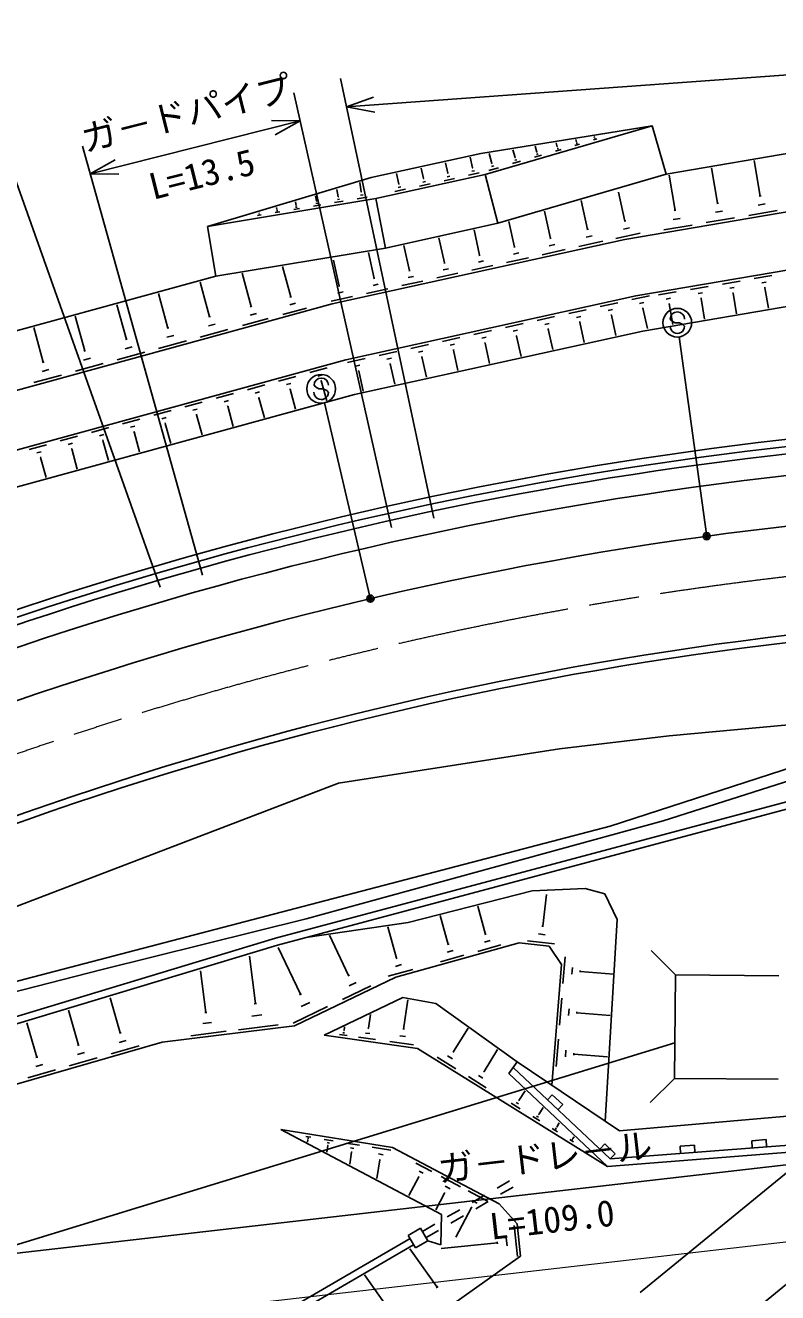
# Model space of a CAD drawing. Units: millimetres, scale not verified. Extents: x 0 to 700000, y -47500 to 447500.
# Drawn here: x 103768 to 156110, y 252378 to 340592 of the extents above; entities that cross this region are included whole.
import ezdxf
from ezdxf.enums import TextEntityAlignment as Align

# ---------------------------------------------------------------- set-up
doc = ezdxf.new("R2010")
doc.units = ezdxf.units.MM
doc.header["$LTSCALE"] = 1000
doc.header["$PDMODE"] = 32
doc.header["$PDSIZE"] = 500
doc.linetypes.add('CHAIN', pattern=[18.5, 12, -1.5, 3.5, -1.5])
for name, color, linetype, lineweight in [('M-STR-HTXT', 7, 'Continuous', 13), ('M-STR-STRC', 7, 'Continuous', 25), ('M-TTL-BAND', 7, 'Continuous', 25), ('S-TTL', 7, 'Continuous', 25)]:
    doc.layers.add(name, color=color, linetype=linetype, lineweight=lineweight)
doc.styles.add('@ＭＳ ゴシック', font='')
doc.styles.add('ＭＳ ゴシック', font='')
doc.styles.get('@ＭＳ ゴシック').set_extended_font_data('@MS Gothic')
doc.styles.get('ＭＳ ゴシック').set_extended_font_data('MS Gothic')

msp = doc.modelspace()

# ---------------------------------------------------------------- linework, layer by layer
at = {"layer": 'M-STR-HTXT'}
msp.add_line((232919, 264666), (94679, 248768), dxfattribs=at)
at = {"layer": 'M-STR-STRC'}
for p, q in [((204153, 340592), (126110, 334927)), ((132187, 306282), (125695, 336883)), ((129245, 305640), (122455, 335898)), ((127999, 335583), (126110, 334927)), ((126110, 334927), (128074, 334551)), ((108274, 330260), (122893, 333947)), ((122893, 333947), (120893, 333976)), ((121146, 332972), (122893, 333947)), ((116104, 302327), (107734, 332186)), ((110021, 331235), (108274, 330260)), ((113155, 301480), (102788, 330695)), ((108274, 330260), (110274, 330231)), ((148733, 320034), (148634, 320152)), ((148978, 319895), (148733, 320034)), ((149279, 319892), (148978, 319895)), ((149524, 319780), (149279, 319892)), ((149630, 319644), (149524, 319780)), ((151153, 305182), (149265, 318903)), ((123954, 315430), (123855, 315548)), ((124199, 315290), (123954, 315430)), ((124500, 315288), (124199, 315290)), ((124745, 315176), (124500, 315288)), ((124851, 315040), (124745, 315176)), ((127744, 300833), (124578, 314316)), ((92720, 253915), (187674, 264835))]:
    msp.add_line(p, q, dxfattribs=at)
for centre, radius in [((149128, 319893), 1000), ((124349, 315289), 1000), ((151173, 305033), 150), ((151173, 305033), 120), ((151173, 305033), 90), ((151173, 305033), 60), ((151173, 305033), 30), ((127779, 300687), 150), ((127779, 300687), 120), ((127779, 300687), 90), ((127779, 300687), 60), ((127779, 300687), 30)]:
    msp.add_circle(centre, radius, dxfattribs=at)
for centre, start, end in [((149133, 320148), 359.55488, 179.55488), ((149130, 319648), 179.55488, 359.55488), ((124355, 315544), 359.55488, 179.55488), ((124351, 315044), 179.55488, 359.55488)]:
    msp.add_arc(centre, 500, start, end, dxfattribs=at)
for p in [(151173, 305033), (127779, 300687)]:
    msp.add_point(p, dxfattribs=at)
at = {"layer": 'M-TTL-BAND', "color": 2, "linetype": 'CHAIN', "lineweight": 13}
msp.add_arc((185734, 53900), 250000, 91.70769, 109.87053, dxfattribs=at)
at = {"layer": 'S-TTL'}
for p, q in [((147383, 333601), (135448, 331672)), ((135771, 330207), (147383, 333601)), ((148364, 330241), (147383, 333601)), ((142112, 332472), (142063, 332640)), ((143527, 332682), (143290, 332613)), ((143367, 332790), (143350, 332848)), ((143417, 332727), (143358, 332710)), ((143374, 332792), (143360, 332788)), ((166179, 333267), (148364, 330241)), ((137842, 331390), (137683, 331933)), ((139355, 331774), (139235, 332183)), ((139370, 331778), (139340, 331769)), ((141041, 331956), (140649, 331841)), ((140776, 332134), (140693, 332419)), ((140860, 332030), (140762, 332002)), ((140789, 332137), (140764, 332130)), ((142323, 332330), (142011, 332239)), ((142178, 332390), (142100, 332367)), ((142122, 332475), (142102, 332469)), ((135448, 331672), (127840, 329993)), ((133170, 330299), (133008, 331031)), ((134879, 330676), (134717, 331408)), ((136231, 330983), (136032, 331666)), ((136373, 330808), (136207, 330759)), ((136252, 330989), (136211, 330977)), ((138225, 331133), (137657, 330967)), ((137963, 331241), (137821, 331199)), ((137860, 331396), (137824, 331385)), ((139677, 331557), (139200, 331418)), ((139456, 331648), (139337, 331613)), ((154891, 328712), (154472, 331177)), ((127840, 329993), (116439, 326580)), ((135771, 330207), (128164, 328528)), ((129752, 329544), (129591, 330277)), ((131461, 329921), (131299, 330654)), ((131484, 329926), (131438, 329916)), ((133633, 329940), (132901, 329778)), ((133310, 330099), (133127, 330059)), ((133193, 330304), (133147, 330294)), ((135342, 330317), (134610, 330156)), ((135019, 330476), (134836, 330436)), ((134902, 330681), (134856, 330671)), ((136640, 326815), (135771, 330207)), ((136680, 330681), (136016, 330487)), ((136640, 326815), (148364, 330241)), ((148976, 327708), (148557, 330172)), ((151933, 328210), (151515, 330675)), ((125529, 328664), (125445, 329172)), ((127137, 328996), (127029, 329646)), ((130215, 329186), (129483, 329024)), ((129892, 329345), (129709, 329304)), ((129775, 329549), (129729, 329539)), ((131924, 329563), (131192, 329401)), ((131601, 329722), (131418, 329682)), ((166758, 329308), (145475, 325693)), ((128164, 328528), (116439, 326580)), ((122603, 328059), (122562, 328309)), ((124020, 328352), (123958, 328727)), ((124108, 328212), (123982, 328191)), ((124036, 328354), (124004, 328349)), ((125890, 328353), (125288, 328253)), ((125634, 328496), (125484, 328471)), ((125548, 328667), (125510, 328661)), ((127562, 328631), (126854, 328513)), ((127261, 328799), (127084, 328769)), ((127159, 329000), (127115, 328993)), ((128828, 325090), (128164, 328528)), ((142890, 326391), (142445, 328407)), ((145484, 326963), (145039, 328980)), ((151995, 328220), (151872, 328200)), ((155238, 328163), (154745, 328079)), ((154953, 328723), (154829, 328702)), ((120169, 327402), (119930, 327363)), ((120067, 327459), (120008, 327449)), ((120033, 327527), (120018, 327525)), ((120026, 327526), (120022, 327549)), ((121466, 327618), (121145, 327565)), ((121330, 327694), (121249, 327681)), ((121274, 327784), (121252, 327917)), ((121284, 327786), (121264, 327782)), ((122848, 327848), (122440, 327780)), ((122675, 327945), (122573, 327928)), ((122616, 328061), (122590, 328057)), ((124321, 328092), (123819, 328009)), ((140308, 325765), (139889, 327660)), ((149037, 327718), (148914, 327697)), ((152280, 327660), (151787, 327577)), ((156078, 327697), (154106, 327362)), ((117013, 323127), (116439, 326580)), ((136640, 326815), (128828, 325090)), ((137811, 325160), (137418, 326938)), ((142943, 326402), (142837, 326379)), ((145807, 326503), (145385, 326410)), ((145537, 326975), (145431, 326952)), ((150162, 326692), (148191, 326357)), ((149323, 327158), (148830, 327074)), ((153120, 327194), (151148, 326860)), ((145475, 325693), (125116, 321199)), ((132935, 324051), (132547, 325809)), ((135376, 324590), (134988, 326348)), ((140358, 325776), (140258, 325754)), ((143959, 325563), (142269, 325190)), ((143213, 325930), (142791, 325837)), ((146553, 326136), (144863, 325763)), ((128828, 325090), (117013, 323127)), ((128045, 322979), (127645, 324792)), ((130494, 323512), (130106, 325270)), ((138101, 324747), (137722, 324663)), ((137858, 325170), (137763, 325149)), ((141321, 324981), (139719, 324627)), ((140614, 325329), (140214, 325240)), ((167336, 325349), (146242, 321766)), ((122231, 321684), (121652, 323797)), ((125598, 322439), (125197, 324252)), ((132981, 324061), (132889, 324041)), ((136302, 323873), (134838, 323550)), ((135656, 324191), (135290, 324110)), ((135422, 324600), (135330, 324580)), ((138769, 324417), (137254, 324083)), ((117013, 323127), (88741, 315388)), ((119477, 321018), (118844, 323331)), ((128091, 322989), (127999, 322969)), ((130774, 323113), (130408, 323032)), ((130539, 323522), (130448, 323502)), ((133861, 323334), (132397, 323011)), ((133215, 323652), (132849, 323571)), ((167698, 322875), (146721, 319312)), ((155713, 323172), (154481, 322963)), ((116583, 320314), (115923, 322726)), ((125880, 322037), (125511, 321955)), ((125644, 322449), (125552, 322429)), ((128979, 322256), (127502, 321930)), ((128327, 322577), (127958, 322495)), ((131420, 322795), (129955, 322472)), ((149059, 322042), (147826, 321832)), ((151277, 322418), (150045, 322209)), ((153495, 322795), (152263, 322586)), ((153096, 322347), (152788, 322295)), ((155314, 322724), (155006, 322671)), ((155261, 322334), (155184, 322321)), ((155223, 322328), (155466, 320898)), ((125116, 321199), (92875, 312373)), ((110796, 318730), (110136, 321141)), ((113690, 319522), (113030, 321933)), ((122574, 321244), (122160, 321131)), ((122283, 321698), (122179, 321670)), ((126532, 321716), (125055, 321390)), ((146242, 321766), (126076, 317314)), ((144991, 321285), (143770, 321015)), ((147188, 321770), (145967, 321500)), ((146811, 321303), (146506, 321235)), ((148659, 321593), (148351, 321541)), ((148607, 321204), (148530, 321191)), ((148568, 321197), (148811, 319768)), ((150878, 321970), (150570, 321918)), ((150825, 321581), (150748, 321568)), ((150786, 321574), (151029, 320145)), ((153043, 321958), (152966, 321945)), ((153005, 321951), (153247, 320522)), ((107903, 317938), (107243, 320349)), ((116644, 320331), (116523, 320298)), ((119849, 320542), (119400, 320419)), ((119533, 321034), (119421, 321003)), ((123331, 320917), (121675, 320464)), ((140596, 320315), (139376, 320045)), ((142793, 320800), (141573, 320530)), ((142417, 320333), (142111, 320265)), ((144614, 320818), (144308, 320750)), ((144580, 320426), (144504, 320409)), ((144542, 320418), (144854, 319002)), ((146777, 320911), (146701, 320894)), ((146739, 320903), (147052, 319487)), ((105009, 317146), (104349, 319557)), ((113750, 319539), (113630, 319506)), ((117865, 319421), (115936, 318893)), ((116983, 319802), (116501, 319670)), ((120668, 320188), (118875, 319698)), ((136202, 319345), (134982, 319075)), ((138399, 319830), (137179, 319560)), ((138022, 319363), (137717, 319295)), ((140219, 319848), (139914, 319780)), ((140186, 319456), (140110, 319439)), ((140148, 319448), (140460, 318032)), ((142383, 319941), (142307, 319924)), ((142345, 319933), (142657, 318517)), ((110857, 318747), (110736, 318714)), ((114971, 318629), (113042, 318101)), ((114089, 319009), (113607, 318877)), ((146721, 319312), (126676, 314886)), ((134005, 318860), (132784, 318590)), ((135825, 318878), (135520, 318810)), ((135792, 318486), (135715, 318469)), ((135753, 318478), (136066, 317062)), ((137989, 318971), (137912, 318954)), ((137951, 318963), (138263, 317547)), ((107963, 317955), (107842, 317922)), ((112078, 317837), (110149, 317309)), ((111196, 318217), (110714, 318085)), ((129611, 317890), (128390, 317620)), ((131808, 318375), (130587, 318105)), ((131431, 317907), (131126, 317840)), ((133628, 318393), (133323, 318325)), ((133595, 318001), (133518, 317984)), ((133556, 317993), (133869, 316577)), ((126076, 317314), (90789, 307655)), ((105069, 317162), (104949, 317129)), ((109184, 317045), (107255, 316517)), ((108302, 317425), (107820, 317293)), ((124762, 316747), (123556, 316417)), ((127414, 317405), (126193, 317135)), ((127037, 316937), (126732, 316870)), ((129234, 317422), (128929, 317355)), ((129200, 317031), (129124, 317014)), ((129162, 317023), (129475, 315607)), ((131397, 317516), (131321, 317499)), ((131359, 317508), (131672, 316092)), ((106291, 316253), (104362, 315724)), ((105409, 316633), (104927, 316501)), ((122592, 316153), (121386, 315823)), ((124409, 316262), (124107, 316179)), ((124395, 315869), (124319, 315848)), ((124357, 315859), (124740, 314460)), ((127003, 316546), (126927, 316529)), ((126965, 316538), (127278, 315122)), ((118251, 314965), (117046, 314635)), ((120421, 315559), (119216, 315229)), ((120068, 315073), (119767, 314991)), ((122238, 315667), (121937, 315585)), ((122224, 315275), (122149, 315254)), ((122187, 315265), (122570, 313866)), ((126676, 314886), (85700, 303670)), ((116081, 314371), (114875, 314041)), ((117898, 314479), (117597, 314397)), ((117884, 314087), (117809, 314066)), ((117846, 314076), (118229, 312678)), ((120054, 314681), (119979, 314660)), ((120017, 314670), (120399, 313272)), ((111741, 313183), (110535, 312853)), ((113911, 313777), (112705, 313447)), ((113558, 313291), (113256, 313209)), ((115728, 313885), (115427, 313803)), ((115714, 313493), (115639, 313472)), ((115676, 313482), (116059, 312084)), ((109571, 312589), (108365, 312259)), ((111388, 312697), (111086, 312615)), ((111374, 312305), (111298, 312284)), ((111336, 312294), (111719, 310896)), ((113544, 312899), (113468, 312878)), ((113506, 312888), (113889, 311490)), ((105230, 311400), (104025, 311070)), ((107400, 311994), (106195, 311664)), ((107047, 311509), (106746, 311427)), ((109218, 312103), (108916, 312021)), ((109204, 311710), (109128, 311690)), ((109166, 311700), (109549, 310302)), ((104877, 310915), (104576, 310832)), ((104863, 310522), (104788, 310502)), ((104826, 310512), (105208, 309113)), ((107033, 311116), (106958, 311096)), ((106996, 311106), (107379, 309708)), ((185936, 298289), (144457, 284855)), ((162609, 292426), (148553, 291140)), ((148553, 291140), (140937, 290227)), ((140937, 290227), (125552, 287840)), ((148135, 285223), (166432, 291063)), ((167432, 289418), (121182, 277043)), ((167615, 288949), (121319, 276562)), ((125552, 287840), (91584, 274842)), ((123304, 278409), (148135, 285223)), ((144457, 284855), (86692, 269753)), ((139024, 280355), (130404, 278155)), ((142726, 280515), (139024, 280355)), ((139771, 277884), (140019, 280093)), ((144078, 280129), (142726, 280515)), ((144941, 278360), (144078, 280129)), ((135785, 277317), (135239, 279286)), ((109112, 274863), (123304, 278409)), ((130404, 278155), (123438, 277129)), ((133195, 276616), (132639, 278622)), ((139829, 277878), (139712, 277891)), ((144119, 264301), (144941, 278360)), ((121182, 277043), (90342, 267744)), ((126262, 274450), (124919, 277251)), ((129588, 275658), (128982, 277845)), ((135835, 277331), (135735, 277303)), ((139942, 277296), (139474, 277348)), ((121319, 276562), (90388, 267235)), ((122909, 273145), (121349, 276401)), ((138138, 276728), (129545, 274345)), ((133534, 276184), (133127, 276071)), ((133246, 276630), (133144, 276602)), ((136852, 276579), (135251, 276135)), ((136119, 276892), (135719, 276781)), ((140221, 276494), (138138, 276728)), ((140582, 276655), (138708, 276865)), ((141078, 275218), (140221, 276494)), ((148998, 274493), (147314, 276203)), ((119774, 272495), (119360, 275805)), ((129641, 275673), (129535, 275643)), ((134280, 275865), (132652, 275414)), ((141172, 273887), (141323, 275763)), ((86911, 269178), (109112, 274863)), ((116329, 271879), (115966, 274789)), ((129545, 274345), (122487, 270961)), ((126324, 274479), (126200, 274420)), ((130717, 274877), (129023, 274407)), ((129941, 275209), (129517, 275091)), ((140405, 266811), (141078, 275218)), ((141792, 274545), (141829, 275014)), ((142368, 274676), (142378, 274794)), ((142373, 274735), (144680, 274550)), ((148998, 274493), (148944, 267293)), ((156198, 274438), (148998, 274493)), ((127817, 273738), (125842, 272791)), ((126793, 273976), (126299, 273739)), ((110370, 270453), (109664, 272902)), ((122984, 273181), (122835, 273109)), ((130034, 272915), (124559, 270291)), ((132334, 272517), (130034, 272915)), ((130090, 270724), (130374, 272755)), ((140942, 271009), (141092, 272885)), ((107463, 269605), (106762, 272033)), ((116405, 271888), (116253, 271869)), ((120219, 271715), (119534, 271629)), ((119859, 272505), (119688, 272484)), ((124787, 272286), (122403, 271143)), ((123550, 272573), (122954, 272287)), ((127638, 270781), (127772, 271739)), ((137977, 268453), (132334, 272517)), ((141561, 271668), (141599, 272137)), ((142138, 271798), (142147, 271916)), ((142143, 271857), (144450, 271672)), ((104570, 268761), (103875, 271169)), ((122487, 270961), (113287, 269812)), ((116725, 271186), (116116, 271109)), ((121350, 271021), (118608, 270678)), ((125939, 270619), (125976, 270878)), ((110785, 269936), (110295, 269794)), ((110432, 270471), (110309, 270436)), ((117731, 270569), (115293, 270264)), ((124559, 270291), (131051, 269383)), ((126156, 270270), (125635, 270342)), ((125983, 270453), (125853, 270471)), ((125956, 270616), (125923, 270621)), ((128126, 269994), (126952, 270158)), ((127735, 270408), (127441, 270449)), ((127674, 270776), (127601, 270786)), ((130226, 270203), (129815, 270260)), ((130141, 270717), (130038, 270732)), ((133559, 269154), (134570, 270783)), ((140710, 268116), (140863, 270023)), ((113287, 269812), (89303, 262894)), ((148962, 269759), (93254, 252683)), ((107874, 269091), (107388, 268951)), ((107523, 269623), (107402, 269588)), ((111691, 269559), (109729, 268993)), ((130773, 269623), (129130, 269853)), ((131051, 269383), (144281, 261168)), ((133600, 269128), (133517, 269179)), ((135680, 267776), (136627, 269302)), ((141340, 268785), (141378, 269262)), ((104978, 268251), (104495, 268112)), ((104630, 268779), (104509, 268744)), ((108773, 268718), (106826, 268156)), ((133726, 267957), (132412, 268773)), ((133478, 268657), (133150, 268861)), ((137977, 268453), (137417, 267625)), ((137977, 268453), (145109, 263631)), ((141926, 268918), (141936, 269037)), ((141931, 268978), (144281, 268789)), ((105870, 267880), (103938, 267323)), ((135838, 266646), (134597, 267417)), ((135604, 267307), (135294, 267500)), ((135719, 267752), (135641, 267800)), ((137417, 267625), (144281, 261168)), ((144462, 261684), (137700, 268044)), ((165086, 267550), (146534, 252400)), ((148944, 267293), (147234, 265609)), ((148944, 267293), (156143, 267238)), ((138114, 265752), (138538, 266435)), ((138194, 265183), (137569, 265571)), ((138076, 265516), (137920, 265613)), ((138134, 265740), (138095, 265764)), ((140434, 266159), (140092, 265795)), ((141163, 265474), (140434, 266159)), ((139464, 264598), (139342, 264673)), ((139509, 264772), (139478, 264791)), ((139493, 264782), (139789, 265258)), ((140820, 265110), (141163, 265474)), ((145109, 263631), (159597, 264916)), ((139556, 264338), (139068, 264640)), ((140787, 263573), (140423, 263799)), ((140718, 263767), (140627, 263823)), ((140752, 263897), (140729, 263911)), ((140740, 263904), (140921, 264194)), ((132724, 257823), (121547, 263737)), ((121547, 263737), (129321, 262473)), ((123634, 263195), (123277, 263253)), ((123483, 263109), (123394, 263124)), ((123421, 263009), (123397, 262865)), ((123432, 263007), (123410, 263011)), ((125189, 262942), (124569, 263043)), ((141900, 262882), (141649, 263038)), ((141852, 263016), (141790, 263055)), ((141876, 263106), (141860, 263116)), ((141868, 263111), (141943, 263232)), ((168881, 262902), (150329, 247753)), ((155305, 263031), (154308, 262953)), ((154308, 262953), (154347, 262455)), ((155344, 262532), (155305, 263031)), ((124819, 262620), (124743, 262153)), ((124926, 262794), (124771, 262819)), ((124838, 262617), (124799, 262623)), ((127028, 262643), (126098, 262794)), ((126472, 262160), (126334, 261311)), ((126634, 262420), (126401, 262458)), ((126501, 262156), (126443, 262165)), ((129202, 262289), (127905, 262500)), ((128653, 261979), (128329, 262032)), ((129321, 262473), (136728, 258556)), ((144076, 262733), (143734, 262369)), ((144805, 262048), (144076, 262733)), ((144281, 261168), (158642, 262288)), ((158448, 262774), (144462, 261684)), ((144462, 261684), (144805, 262048)), ((150320, 262642), (149323, 262564)), ((149323, 262564), (149362, 262066)), ((150359, 262144), (150320, 262642)), ((128427, 261616), (128216, 260316)), ((128468, 261610), (128387, 261623)), ((132047, 260805), (130933, 261394)), ((131137, 260431), (130453, 259138)), ((131171, 260413), (131102, 260450)), ((131452, 260692), (131174, 260839)), ((134044, 259749), (132693, 260463)), ((133323, 259611), (132985, 259790)), ((135923, 258756), (134571, 259470)), ((136585, 259655), (137449, 260158)), ((136836, 259223), (137701, 259725)), ((132940, 259295), (132331, 258144)), ((132982, 259273), (132897, 259318)), ((134856, 258650), (135720, 259153)), ((135202, 258618), (134864, 258797)), ((135107, 258218), (135971, 258720)), ((136728, 258556), (137986, 257163)), ((132724, 257823), (132669, 255707)), ((133126, 257645), (133991, 258148)), ((133378, 257213), (134242, 257715)), ((134818, 258302), (133731, 256246)), ((134860, 258280), (134776, 258324)), ((131271, 256857), (130407, 256354)), ((131271, 256857), (131774, 255992)), ((131397, 256640), (132262, 257143)), ((131648, 256208), (132513, 256711)), ((138008, 254902), (137790, 257052)), ((137986, 257163), (138214, 254917)), ((130532, 256138), (98875, 237742)), ((130407, 256354), (130909, 255490)), ((131774, 255992), (130909, 255490)), ((132669, 255707), (131774, 255992)), ((136609, 255846), (132695, 255448)), ((136616, 255779), (136602, 255913)), ((137281, 255643), (137227, 256180)), ((130784, 255706), (99056, 237268)), ((132422, 252756), (130522, 255438)), ((138214, 254917), (126105, 246336)), ((129364, 250797), (127372, 253608)), ((132481, 252797), (132363, 252714))]:
    msp.add_line(p, q, dxfattribs=at)
for radius, start, end in [(259500, 86.71384, 109.88541), (259000, 87.0451, 109.88465), (258500, 87.06354, 109.88388), (257000, 84.39768, 109.88157), (253500, 84.39152, 109.87611), (245950, 84.37774, 109.86392), (245450, 84.37681, 109.86309)]:
    msp.add_arc((185734, 53900), radius, start, end, dxfattribs=at)

# ---------------------------------------------------------------- texts
at = {"layer": 'M-STR-STRC', "style": 'ＭＳ ゴシック'}
for s, rotation, p in [('ガ－ドパイプ', 14.153, (115339, 333073)), ('ガ－ドレ－ル', 6.56, (140083, 260368))]:
    msp.add_text(s, height=1833, rotation=rotation, dxfattribs=at).set_placement(p, align=Align.BOTTOM_CENTER)
at = {"layer": 'M-STR-STRC', "style": '@ＭＳ ゴシック'}
for s, rotation, p in [('L=13.5', 14.153, (115828, 331134)), ('L=109.0', 6.561, (140312, 258381))]:
    msp.add_text(s, height=1833, rotation=rotation, dxfattribs=at).set_placement(p, align=Align.TOP_CENTER)

doc.saveas('drawing.dxf')
